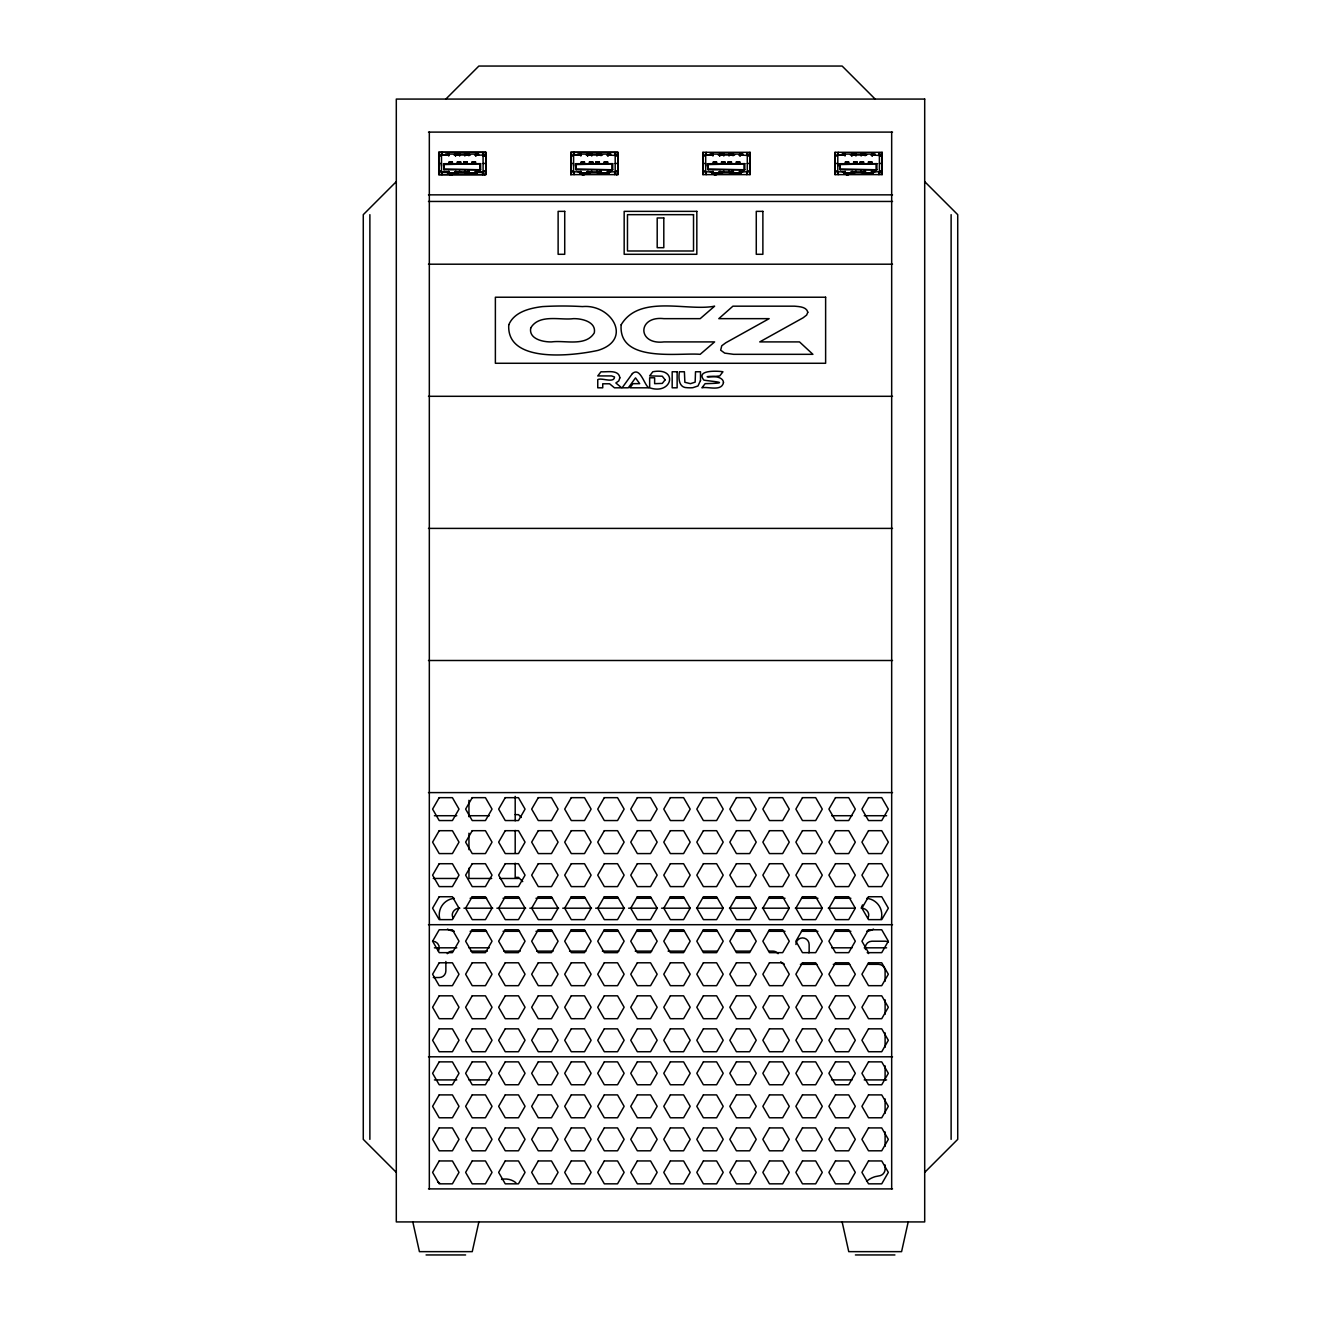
<?xml version="1.0" encoding="UTF-8"?>
<svg xmlns="http://www.w3.org/2000/svg" width="1321" height="1321" viewBox="0 0 1321 1321"><rect width="100%" height="100%" fill="white"/><g stroke="black" fill="none" stroke-linecap="round" stroke-linejoin="round"><path stroke-width="1.5" d="M449.09 173.381C449.041 168.13 447.753 174.62 448.81 171.928C450.775 181.555 457.413 165.852 455.828 173.381L458.222 173.381M474.553 155.019L483.073 155.151L483.09 171.796L477.013 171.879L477.013 173.546L466.346 173.381C470.309 170.508 469.252 174.884 475.527 172.787C475.444 170.128 476.551 171.07 476.138 173.381L476.881 171.895M581.19 173.381C581.141 168.13 579.853 174.62 580.91 171.928C582.875 181.555 589.513 165.852 587.928 173.381L590.322 173.381M609.113 171.879L609.113 173.546L598.446 173.381C602.409 170.508 601.352 174.884 607.627 172.787C607.544 170.128 608.651 171.07 608.238 173.381L608.981 171.895M713.29 173.381C713.241 168.13 711.953 174.62 713.01 171.928C714.975 181.555 721.613 165.852 720.028 173.381L722.422 173.381M741.213 171.879L741.213 173.546L730.546 173.381C734.509 170.508 733.452 174.884 739.727 172.787C739.644 170.128 740.751 171.07 740.338 173.381L741.081 171.895M845.39 173.381C845.341 168.13 844.053 174.62 845.11 171.928C847.075 181.555 853.713 165.852 852.128 173.381L854.522 173.381M873.313 171.879L873.313 173.546L862.646 173.381C866.609 170.508 865.552 174.884 871.827 172.787C871.744 170.128 872.851 171.07 872.438 173.381L873.181 171.895M475.61 173.365L475.874 171.713L476.138 173.381M607.71 173.365L607.974 171.713L608.238 173.381M739.81 173.365L740.074 171.713L740.338 173.381M871.91 173.365L872.174 171.713L872.438 173.381M459.939 154.144L459.625 156.027L459.345 153.566L459.13 155.052L455.547 155.218L455.332 154.045M592.039 154.144L591.725 156.027L591.445 153.566L591.23 155.052L587.647 155.218L587.432 154.045M724.139 154.144L723.825 156.027L723.545 153.566L723.33 155.052L719.747 155.218L719.532 154.045M856.239 154.144L855.925 156.027L855.645 153.566L855.43 155.052L851.847 155.218L851.632 154.045M449.041 154.161L448.727 156.027L448.48 154.045M469.335 154.144C469.434 157.876 468.063 153.599 465.388 155.052L465.223 153.566M581.141 154.161L580.827 156.027L580.58 154.045M601.435 154.144C601.534 157.942 600.18 153.352 597.488 155.052L597.323 153.566M713.241 154.161L712.927 156.027L712.68 154.045M733.535 154.144C733.634 157.876 732.263 153.599 729.588 155.052L729.423 153.566M845.341 154.161L845.027 156.027L844.78 154.045M865.635 154.144C865.734 157.876 864.363 153.599 861.688 155.052L861.523 153.566M459.807 154.045L459.543 155.168L459.378 154.045M591.907 154.045L591.643 155.168L591.478 154.045M724.007 154.045L723.743 155.168L723.578 154.045M856.107 154.045L855.843 155.168L855.678 154.045M448.925 154.045L448.694 155.218L446.036 155.069L446.036 153.583M455.778 154.045L455.646 155.911M469.219 154.045L468.988 155.218L468.757 154.045M476.072 154.045L475.841 155.218L475.61 154.045M581.025 154.045L580.794 155.218L578.136 155.069L578.136 153.583M587.878 154.045L587.746 155.911M601.319 154.045L601.088 155.218L600.857 154.045M608.172 154.045L608.04 155.911M713.125 154.045L712.894 155.218L710.236 155.069L710.236 153.583M719.978 154.045L719.846 155.911M733.419 154.045L733.188 155.218L732.957 154.045M740.272 154.045L740.14 155.911M845.225 154.045L844.994 155.218L842.336 155.069L842.336 153.583M852.078 154.045L851.946 155.911M865.519 154.045L865.288 155.218L865.057 154.045M872.372 154.045L872.24 155.911M465.058 154.045L464.81 155.218L464.579 154.045M597.158 154.045L596.91 155.218L596.679 154.045M729.258 154.045L729.01 155.218L728.779 154.045M861.358 154.045L861.11 155.218L860.879 154.045M464.546 172.275L464.876 170.921L465.042 172.49M596.646 172.275L596.976 170.921L597.142 172.49M728.746 172.275L729.076 170.921L729.242 172.49M860.846 172.275L861.176 170.921L861.342 172.49M464.662 172.49L469.104 170.921L469.401 173.381M596.762 172.49L601.204 170.921L601.501 173.381M728.862 172.49L733.304 170.921L733.601 173.381M860.962 172.49L865.404 170.921L865.701 173.381M608.155 155.416L608.964 153.566M740.255 155.416L741.064 153.566M872.355 155.416L873.164 153.566M465.091 153.566L464.843 156.01L464.447 154.144M597.191 153.566L596.943 156.01L596.547 154.144M729.291 153.566L729.043 156.01L728.647 154.144M861.391 153.566L861.143 156.01L860.747 154.144M478.863 1221.925L472.258 1251.648L419.418 1251.648L412.812 1221.925M908.188 1221.925L901.583 1251.648L848.743 1251.648L842.138 1221.925M475.94 155.911L476.864 153.566M862.53 904.885L861.16 908.188C866.147 907.808 870.886 913.571 867.748 918.095M608.04 155.019L607.71 154.045M740.14 155.019L739.81 154.045M872.24 155.019L871.91 154.045M432.594 941.213L439.199 929.769L452.409 929.769L459.014 941.213L452.409 952.656L439.199 952.656L432.594 941.213A6.605 6.605 0 0 1 438.39 951.12M723.214 908.188L716.609 919.631L703.399 919.631L696.794 908.188L703.399 896.744L716.609 896.744L723.214 908.188L696.514 908.188M756.239 908.188L749.634 919.631L736.424 919.631L729.819 908.188L736.424 896.744L749.634 896.744L756.239 908.188L729.44 908.188M445.838 99.075L478.863 66.05L842.138 66.05L875.163 99.075M396.3 181.638L363.275 214.663L363.275 1139.363L396.3 1172.388M443.955 169.782L443.955 163.705L443.955 169.798L480.613 169.782L480.613 163.688L443.955 163.705M444.781 164.531L480.613 163.688M576.055 169.782L576.055 163.705L576.055 169.798L612.713 169.782L612.713 163.688L576.055 163.705M576.881 164.531L612.713 163.688M708.155 169.782L708.155 163.705L708.155 169.798L744.813 169.782L744.813 163.688L708.155 163.705M708.981 164.531L744.813 163.688M840.255 169.782L840.255 163.705L840.255 169.798L876.913 169.782L876.913 163.688L840.255 163.705M841.081 164.531L876.913 163.688M924.7 1172.388L957.725 1139.363L957.725 214.663L924.7 181.638M878.894 173.365C883.336 172.44 877.161 169.93 881.834 171.185M606.653 155.019L615.19 155.416L615.19 171.796L606.851 171.895M738.753 155.019L747.29 155.416L747.29 171.796L738.951 171.895M870.853 155.019L879.39 155.416L879.39 171.796L871.051 171.895M459.84 908.188C454.853 907.808 450.114 913.571 453.252 918.095M456.571 155.052L456.571 153.566L456.571 155.052L458.222 155.052L458.222 153.566L458.222 155.052M588.671 155.052L588.671 153.566L588.671 155.052L590.322 155.052L590.322 153.566L590.322 155.052M720.771 155.052L720.771 153.566L720.771 155.052L722.422 155.052L722.422 153.566L722.422 155.052M852.871 155.052L852.871 153.566L852.871 155.052L854.522 155.052L854.522 153.566L854.522 155.052M446.036 171.895L448.446 171.895M578.136 171.895L580.546 171.895M710.236 171.895L712.646 171.895M842.336 171.895L844.746 171.895M465.091 155.052L467.981 155.052L467.981 153.566M597.191 155.052L600.081 155.052L600.081 153.566M729.291 155.052L732.181 155.052L732.181 153.566M861.391 155.052L864.281 155.052L864.281 153.566M446.036 155.069L447.687 155.052M578.136 155.069L579.787 155.052M710.236 155.069L711.887 155.052M842.336 155.069L843.987 155.052M615.421 155.729L617.931 155.729M747.521 155.729L750.031 155.729M483.09 163.457L485.831 163.457M615.19 163.457L617.931 163.457M747.29 163.457L750.031 163.457M879.39 163.457L882.131 163.457M483.337 171.185L485.831 171.185M484.757 171.185L482.594 173.365M615.437 171.185L617.931 171.185M616.857 171.185L614.694 173.365M747.537 171.185L750.031 171.185M748.957 171.185L746.794 173.365M428.483 132.1L892.517 132.1M702.937 152.311L750.031 152.311L750.031 174.62L702.954 174.636L702.937 152.311L702.937 174.62M835.037 152.311L882.131 152.311L882.131 174.62L835.054 174.636L835.037 152.311L835.037 174.62M447.555 154.095L477.013 154.095M579.655 154.095L609.113 154.095M711.755 154.095L741.213 154.095M843.855 154.095L873.313 154.095M447.968 155.036L441.495 155.168L441.495 171.813L448.826 171.912M454.11 155.019L470.458 155.019M580.068 155.036L573.595 155.168L573.595 171.813L580.926 171.912M586.21 155.019L602.558 155.019M862.514 155.052L862.514 153.566M466.214 155.052L466.214 153.566M598.314 155.052L598.314 153.566M712.168 155.036L705.695 155.168L705.695 171.813L713.026 171.912M718.31 155.019L734.658 155.019M844.268 155.036L837.795 155.168L837.795 171.813L845.126 171.912M850.41 155.019L866.758 155.019M484.047 155.729L483.09 155.729L485.831 155.729M438.737 155.746L441.247 155.746M570.837 155.746L573.347 155.746M702.937 155.746L705.447 155.746M835.037 155.746L837.547 155.746M882.131 155.729L879.39 155.729L880.347 155.729M460.633 161.922L457.33 161.922L457.33 163.705M463.935 161.922L467.238 161.922M472.191 161.922L475.494 161.922M592.733 161.922L589.43 161.922L589.43 163.705M596.035 161.922L599.338 161.922M604.291 161.922L607.594 161.922M724.833 161.922L721.53 161.922L721.53 163.705M728.135 161.922L731.438 161.922M736.391 161.922L739.694 161.922M856.933 161.922L853.63 161.922L853.63 163.705M860.235 161.922L863.538 161.922M868.491 161.922L871.794 161.922M449.074 162.268L452.376 162.268M457.33 162.268L460.633 162.268M463.935 162.268L467.238 162.268M472.191 162.268L475.494 162.268M581.174 162.268L584.476 162.268M589.43 162.268L592.733 162.268M596.035 162.268L599.338 162.268M604.291 162.268L607.594 162.268M713.274 162.268L716.576 162.268M721.53 162.268L724.833 162.268M728.135 162.268L731.438 162.268M736.391 162.268L739.694 162.268M845.374 162.268L848.676 162.268M853.63 162.268L856.933 162.268M860.235 162.268L863.538 162.268M868.491 162.268L871.794 162.268M438.737 163.474L441.478 163.474L441.478 166.066M570.837 163.474L573.578 163.474L573.578 166.05M702.937 163.474L705.678 163.474L705.678 166.05M835.037 163.474L837.778 163.474L837.778 166.05M444.781 168.956L480.613 169.765M576.881 168.956L612.713 169.765M708.981 168.956L744.813 169.765M841.081 168.956L876.913 169.765M438.737 171.202L441.247 171.202M570.837 171.202L573.347 171.202M702.937 171.202L705.447 171.202M835.037 171.202L837.547 171.202M458.222 171.895L466.23 171.895M454.804 171.895L460.798 171.895M464.777 171.895L468.773 171.895L468.757 173.381M474.751 171.895L482.726 171.895M586.904 171.895L600.873 171.895L600.857 173.381M719.004 171.895L732.973 171.895L732.957 173.381M851.104 171.895L865.073 171.895L865.057 173.381M447.571 172.836L477.013 172.836M579.671 172.836L609.113 172.836M711.771 172.836L741.213 172.836M843.871 172.836L873.313 172.836M441.974 173.381L439.81 171.202M574.074 173.381L571.91 171.202M706.174 173.381L704.01 171.202M838.274 173.381L836.11 171.202M459.956 172.275C459.857 169.154 458.8 173.678 456.571 171.895L456.571 173.563L447.571 173.563L447.571 171.895L441.841 171.895L441.974 174.636M592.056 172.275C591.957 169.154 590.9 173.678 588.671 171.895L588.671 173.563L579.671 173.563L579.671 171.895M724.156 172.275C724.057 169.154 723 173.678 720.771 171.895L720.771 173.563L711.771 173.563L711.771 171.895M856.256 172.275C856.157 169.154 855.1 173.678 852.871 171.895L852.871 173.563L843.871 173.563L843.871 171.895M570.854 174.636L617.931 174.62L617.931 152.311L570.837 152.311L570.837 174.62L570.837 152.311L617.931 152.311L617.931 174.62M428.483 194.848L892.517 194.848M428.483 201.453L892.517 201.453M428.483 264.2L892.517 264.2M428.483 396.3L892.517 396.3M428.483 528.4L892.517 528.4M428.483 660.5L892.517 660.5M428.483 792.6L892.517 792.6M515.19 814.628L518.493 814.628L521.316 817.451M434.411 815.718L456.769 815.718M468.955 815.718L489.282 815.718M831.718 815.718L852.045 815.718M864.231 815.718L886.589 815.718M433.288 878.465L457.066 878.465M491.66 878.465L468.955 878.465L468.955 868.178M499.916 878.465L518.493 878.465M470.144 898.28L486.607 898.28M503.07 898.28L519.533 898.28M535.996 898.28L552.459 898.28M570.986 898.28L585.385 898.28M603.912 898.28L618.311 898.28M636.838 898.28L651.236 898.28M669.764 898.28L684.162 898.28M702.689 898.28L717.088 898.28M735.615 898.28L750.014 898.28M768.541 898.28L785.004 898.28M801.467 898.28L817.93 898.28M834.393 898.28L850.856 898.28M463.952 908.188L492.766 908.188M496.878 908.188L525.692 908.188M529.82 908.188L558.634 908.188M562.746 908.188L591.56 908.188M595.672 908.188L624.486 908.188M628.598 908.188L657.412 908.188M661.524 908.188L690.338 908.188M762.366 908.188L789.132 908.188M795.308 908.188L822.058 908.188M828.234 908.188L854.984 908.188M428.483 924.7L892.517 924.7M470.144 931.305L486.607 931.305M503.07 931.305L519.533 931.305M535.996 931.305L552.459 931.305M570.986 931.305L585.385 931.305M603.912 931.305L618.311 931.305M636.838 931.305L651.236 931.305M669.764 931.305L684.162 931.305M702.689 931.305L717.088 931.305M735.615 931.305L750.014 931.305M768.541 931.305L785.004 931.305M801.467 931.305L817.93 931.305M834.393 931.305L850.856 931.305M434.411 947.818L456.769 947.818M468.955 947.818L489.282 947.818M831.718 947.818L852.045 947.818M864.231 947.818L886.589 947.818M470.953 951.12L487.383 951.12M503.813 951.12L520.243 951.12M536.673 951.12L553.103 951.12M569.533 951.12L585.946 951.12M602.376 951.12L618.806 951.12M635.236 951.12L651.666 951.12M668.096 951.12L684.526 951.12M703.003 951.12L717.369 951.12M735.863 951.12L750.229 951.12M768.706 951.12L772.818 951.12A6.605 6.605 0 0 1 778.069 953.696M800.41 964.33L816.857 964.33M833.287 964.33L849.733 964.33M868.227 964.33L878.498 964.33A6.605 6.605 0 0 1 885.103 970.935L885.103 981.255M433.321 977.54L439.266 977.54A6.605 6.605 0 0 0 445.871 970.935L445.871 961.506M428.483 1056.8L892.517 1056.8M434.411 1079.918L456.769 1079.918M468.955 1079.918L489.282 1079.918M831.718 1079.918L852.045 1079.918M864.231 1079.918L886.589 1079.918M428.483 1188.9L892.517 1188.9M426.072 1254.95L465.603 1254.95M855.397 1254.95L894.928 1254.95M836.11 155.746L838.274 153.385M704.01 155.746L706.174 153.385M439.81 155.746L441.974 153.385M571.91 155.746L574.074 153.385M852.871 173.381L853.696 173.381M720.771 173.381L721.596 173.381M588.671 173.381L589.496 173.381M456.571 173.381L457.396 173.381M851.467 173.381L851.863 171.73L852.871 171.895M872.438 171.895L874.832 171.895M719.367 173.381L719.763 171.73L720.771 171.895M740.338 171.895L742.732 171.895M608.238 171.895L610.632 171.895M587.267 173.381L587.663 171.73L588.671 171.895M476.138 171.895L478.532 171.895M455.167 173.381L455.563 171.73L456.571 171.895M879.026 152.592L879.291 155.052M746.926 152.592L747.191 155.052M614.826 152.592L615.091 155.052M482.726 152.592L482.991 155.052M837.943 155.003L843.855 155.052L843.987 153.566M705.843 155.003L711.755 155.052L711.887 153.566M573.743 155.003L579.655 155.052L579.787 153.566M441.643 155.003L447.555 155.052L447.687 153.566M522.736 881.619L518.493 877.375L515.19 877.375L515.19 863.207M614.744 171.664L616.626 174.933M482.644 171.664L484.526 174.933M872.058 156.01L871.794 154.161M851.764 156.01L851.5 154.161M739.958 156.01L739.694 154.161M719.664 156.01L719.4 154.161M607.858 156.01L607.594 154.161M587.564 156.01L587.3 154.161M475.758 156.01L475.494 154.161M455.464 156.01L455.2 154.161M851.962 171.928L852.128 173.381M719.862 171.928L720.028 173.381M587.762 171.928L587.928 173.381M455.662 171.928L455.828 173.381M864.165 155.052L864.132 154.095M732.065 155.052L732.032 154.095M599.965 155.052L599.932 154.095M467.865 155.052L467.832 154.095M880.876 155.746C881.569 154.078 878.052 152.262 879.026 155.036M878.894 171.879L878.894 174.62M876.087 164.514L876.087 168.939M874.832 153.566L874.832 155.052L873.313 155.036L873.313 153.55M871.794 161.922L871.794 163.705M868.491 161.922L868.491 163.705M864.182 173.563L864.297 171.895L864.182 172.836M863.538 161.938L863.538 163.705M860.235 161.938L860.235 163.705M856.933 161.938L856.933 163.705M848.676 163.705L848.676 161.938L845.374 161.922L845.374 163.705M838.274 154.821L838.274 152.311M838.274 171.895L838.274 174.636M748.776 155.746C749.469 154.078 745.952 152.262 746.926 155.036M746.794 171.879L746.794 174.62M743.987 164.514L743.987 168.939M742.732 153.566L742.732 155.052L741.213 155.036L741.213 153.55M739.694 161.922L739.694 163.705M736.391 161.922L736.391 163.705M732.082 173.563L732.197 171.895L732.082 172.836M731.438 161.938L731.438 163.705M730.414 153.566L730.546 155.052M728.135 161.938L728.135 163.705M724.833 161.938L724.833 163.705M716.576 163.705L716.576 161.938L713.274 161.922L713.274 163.705M706.174 154.821L706.174 152.311M706.174 171.895L706.174 174.636M616.676 155.746C617.369 154.078 613.852 152.262 614.826 155.036M614.694 171.879L614.694 174.62M611.887 164.514L611.887 168.939M610.632 153.566L610.632 155.052L609.113 155.036L609.113 153.55M607.594 161.922L607.594 163.705M604.291 161.922L604.291 163.705M599.982 173.563L600.097 171.895L599.982 172.836M599.338 161.938L599.338 163.705M596.035 161.938L596.035 163.705M592.733 161.938L592.733 163.705M584.476 163.705L584.476 161.938L581.174 161.922L581.174 163.705M574.074 154.821L574.074 152.311M574.074 171.895L574.074 174.636M484.576 155.746C485.269 154.078 481.752 152.262 482.726 155.036M482.594 171.879L482.594 174.62M479.787 164.514L479.787 168.939M478.532 153.566L478.532 155.052L477.013 155.036L477.013 153.55M475.494 161.922L475.494 163.705M472.191 161.922L472.191 163.705M467.882 173.563L467.997 171.895L467.882 172.836M467.238 161.938L467.238 163.705M463.935 161.938L463.935 163.705M460.633 161.938L460.633 163.705M452.376 163.705L452.376 161.938L449.074 161.922L449.074 163.705M441.974 154.821L441.974 152.311M951.12 214.663L951.12 1139.363M891.675 132.1L891.675 1188.9M885.103 999.832L885.103 1014.28M885.103 1032.857L885.103 1047.305M885.103 1065.882L885.103 1080.33M885.103 1098.907L885.103 1113.355M885.103 1131.932L885.103 1146.38M885.103 1164.957L885.103 1169.085A6.836 6.836 0 0 1 880.232 1175.64L875.262 1176.631A23.316 23.316 0 0 0 866.609 1181.321M882.131 152.311L882.131 174.62M750.031 152.311L750.031 174.62M515.19 796.398L515.19 820.836M515.19 830.414L515.19 853.085M468.955 800.295L468.955 816.741M468.955 833.204L468.955 849.667M429.325 132.1L429.325 1188.9M369.88 214.663L369.88 1139.363M868.591 953.531A6.605 6.605 0 0 1 867.22 952.491M865.519 949.535A6.605 6.605 0 0 1 871.893 941.213L885.103 941.213A6.605 6.605 0 0 1 888.406 942.104M447.241 953.696A6.605 6.605 0 0 1 452.476 951.12M784.327 964.099A6.605 6.605 0 0 1 780.794 961.754M795.936 944.515A6.605 6.605 0 0 1 802.541 937.91A6.605 6.605 0 0 1 809.146 944.515L809.146 951.12A6.605 6.605 0 0 1 808.931 952.837M501.551 1179.422A16.925 16.925 0 0 1 515.884 1182.708M437.614 1181.816A23.349 23.349 0 0 1 439.711 1183.17M873.511 929.092A16.513 16.513 0 0 1 866.692 931.239M866.692 898.346A16.513 16.513 0 0 1 881.206 919.069M454.308 931.239A16.513 16.513 0 0 1 447.489 929.092M439.794 919.069A16.513 16.513 0 0 1 454.308 898.346M619.846 377.823L618.789 380.877L615.867 382.974L621.663 387.813L614.447 387.813L609.592 383.784L602.739 383.784L602.739 387.813L597.753 387.813L597.753 379.622C601.253 377.311 614.215 383.651 614.529 376.98L611.59 375.924L597.753 375.924L601.005 371.762C606.455 372.34 618.855 369.137 619.846 377.823M700.493 380.514L698 385.98L692.831 387.697A34.94 34.94 0 0 1 687.102 387.697C678.631 387.846 678.334 377.839 679.44 371.762L684.394 371.762L684.872 382.297L690.487 383.668L695.16 382.132L695.507 371.762L700.493 371.762L700.493 380.514M665.124 379.837L662.283 383.404L654.638 383.668L654.638 377.789L649.651 377.789L649.651 387.813C672.554 395.375 678.499 366.891 652.805 371.762L649.651 375.924L662.267 376.204L665.124 379.837M723.479 382.562C721.613 391.858 707.693 386.244 701.913 387.813L705.117 383.668C733.716 382.941 712.118 381.521 703.878 380.118C694.962 369.17 719.962 371.151 722.967 371.762L719.747 375.924C689.727 379.358 722.785 371.564 723.479 382.562M508.767 324.801C506.207 364.233 574.635 355.547 597.967 350.395C633.535 339.596 611.194 303.797 582.495 306.588A344.814 344.814 0 0 0 542.518 306.588C529.886 308.14 514.232 311.839 508.767 324.801M621.151 324.801C618.162 363.325 679.027 352.459 700.18 354.325L714.611 341.908L663.951 341.908C637.102 345.161 637.234 315.554 663.951 318.658L700.196 318.658L714.611 306.175C687.3 311.607 639.48 293.906 621.151 324.801M530.728 327.955C528.549 339.101 543.377 342.139 551.65 341.908C564.661 340.009 585.748 346.961 594.301 332.859C596.448 321.763 581.719 318.427 573.364 318.658C560.335 320.442 539.15 313.655 530.728 327.955M807.808 312.251L806.636 315.075L803.102 317.8L759.74 341.908L799.502 341.908L812.91 354.325L733.617 354.325L724.701 353.12L720.672 350.164L721.745 345.788L725.807 342.766L769.152 318.658L718.806 318.658L732.924 306.175L794.383 306.175C798.924 306.588 806.619 306.72 807.808 312.251M439.199 797.669L432.594 809.113L439.199 820.556L452.409 820.556L459.014 809.113L452.409 797.669L439.199 797.669M439.199 830.694L432.594 842.138L439.199 853.581L452.409 853.581L459.014 842.138L452.409 830.694L439.199 830.694M472.224 797.669L465.619 809.113L472.224 820.556L485.434 820.556L492.039 809.113L485.434 797.669L472.224 797.669M439.199 863.719L432.594 875.163L439.199 886.606L452.409 886.606L459.014 875.163L452.409 863.719L439.199 863.719M472.224 830.694L465.619 842.138L472.224 853.581L485.434 853.581L492.039 842.138L485.434 830.694L472.224 830.694M439.199 896.744L432.594 908.188L439.199 919.631L452.409 919.631L459.014 908.188L452.409 896.744L439.199 896.744M505.249 797.669L498.644 809.113L505.249 820.556L518.459 820.556L525.064 809.113L518.459 797.669L505.249 797.669M472.224 863.719L465.619 875.163L472.224 886.606L485.434 886.606L492.039 875.163L485.434 863.719L472.224 863.719M505.249 830.694L498.644 842.138L505.249 853.581L518.459 853.581L525.064 842.138L518.459 830.694L505.249 830.694M472.224 896.744L465.619 908.188L472.224 919.631L485.434 919.631L492.039 908.188L485.434 896.744L472.224 896.744M439.199 962.794L432.594 974.238L439.199 985.681L452.409 985.681L459.014 974.238L452.409 962.794L439.199 962.794M538.274 797.669L531.669 809.113L538.274 820.556L551.484 820.556L558.089 809.113L551.484 797.669L538.274 797.669M505.249 863.719L498.644 875.163L505.249 886.606L518.459 886.606L525.064 875.163L518.459 863.719L505.249 863.719M472.224 929.769L465.619 941.213L472.224 952.656L485.434 952.656L492.039 941.213L485.434 929.769L472.224 929.769M439.199 995.819L432.594 1007.263L439.199 1018.706L452.409 1018.706L459.014 1007.263L452.409 995.819L439.199 995.819M538.274 830.694L531.669 842.138L538.274 853.581L551.484 853.581L558.089 842.138L551.484 830.694L538.274 830.694M505.249 896.744L498.644 908.188L505.249 919.631L518.459 919.631L525.064 908.188L518.459 896.744L505.249 896.744M472.224 962.794L465.619 974.238L472.224 985.681L485.434 985.681L492.039 974.238L485.434 962.794L472.224 962.794M571.299 797.669L564.694 809.113L571.299 820.556L584.509 820.556L591.114 809.113L584.509 797.669L571.299 797.669M439.199 1028.844L432.594 1040.288L439.199 1051.731L452.409 1051.731L459.014 1040.288L452.409 1028.844L439.199 1028.844M538.274 863.719L531.669 875.163L538.274 886.606L551.484 886.606L558.089 875.163L551.484 863.719L538.274 863.719M505.249 929.769L498.644 941.213L505.249 952.656L518.459 952.656L525.064 941.213L518.459 929.769L505.249 929.769M472.224 995.819L465.619 1007.263L472.224 1018.706L485.434 1018.706L492.039 1007.263L485.434 995.819L472.224 995.819M571.299 830.694L564.694 842.138L571.299 853.581L584.509 853.581L591.114 842.138L584.509 830.694L571.299 830.694M439.199 1061.869L432.594 1073.312L439.199 1084.756L452.409 1084.756L459.014 1073.312L452.409 1061.869L439.199 1061.869M538.274 896.744L531.669 908.188L538.274 919.631L551.484 919.631L558.089 908.188L551.484 896.744L538.274 896.744M505.249 962.794L498.644 974.238L505.249 985.681L518.459 985.681L525.064 974.238L518.459 962.794L505.249 962.794M604.324 797.669L597.719 809.113L604.324 820.556L617.534 820.556L624.139 809.113L617.534 797.669L604.324 797.669M472.224 1028.844L465.619 1040.288L472.224 1051.731L485.434 1051.731L492.039 1040.288L485.434 1028.844L472.224 1028.844M571.299 863.719L564.694 875.163L571.299 886.606L584.509 886.606L591.114 875.163L584.509 863.719L571.299 863.719M439.199 1094.894L432.594 1106.338L439.199 1117.781L452.409 1117.781L459.014 1106.338L452.409 1094.894L439.199 1094.894M538.274 929.769L531.669 941.213L538.274 952.656L551.484 952.656L558.089 941.213L551.484 929.769L538.274 929.769M505.249 995.819L498.644 1007.263L505.249 1018.706L518.459 1018.706L525.064 1007.263L518.459 995.819L505.249 995.819M604.324 830.694L597.719 842.138L604.324 853.581L617.534 853.581L624.139 842.138L617.534 830.694L604.324 830.694M472.224 1061.869L465.619 1073.312L472.224 1084.756L485.434 1084.756L492.039 1073.312L485.434 1061.869L472.224 1061.869M571.299 896.744L564.694 908.188L571.299 919.631L584.509 919.631L591.114 908.188L584.509 896.744L571.299 896.744M439.199 1127.919L432.594 1139.363L439.199 1150.806L452.409 1150.806L459.014 1139.363L452.409 1127.919L439.199 1127.919M538.274 962.794L531.669 974.238L538.274 985.681L551.484 985.681L558.089 974.238L551.484 962.794L538.274 962.794M637.349 797.669L630.744 809.113L637.349 820.556L650.559 820.556L657.164 809.113L650.559 797.669L637.349 797.669M505.249 1028.844L498.644 1040.288L505.249 1051.731L518.459 1051.731L525.064 1040.288L518.459 1028.844L505.249 1028.844M604.324 863.719L597.719 875.163L604.324 886.606L617.534 886.606L624.139 875.163L617.534 863.719L604.324 863.719M472.224 1094.894L465.619 1106.338L472.224 1117.781L485.434 1117.781L492.039 1106.338L485.434 1094.894L472.224 1094.894M571.299 929.769L564.694 941.213L571.299 952.656L584.509 952.656L591.114 941.213L584.509 929.769L571.299 929.769M439.199 1160.944L432.594 1172.388L439.199 1183.831L452.409 1183.831L459.014 1172.388L452.409 1160.944L439.199 1160.944M538.274 995.819L531.669 1007.263L538.274 1018.706L551.484 1018.706L558.089 1007.263L551.484 995.819L538.274 995.819M637.349 830.694L630.744 842.138L637.349 853.581L650.559 853.581L657.164 842.138L650.559 830.694L637.349 830.694M505.249 1061.869L498.644 1073.312L505.249 1084.756L518.459 1084.756L525.064 1073.312L518.459 1061.869L505.249 1061.869M604.324 896.744L597.719 908.188L604.324 919.631L617.534 919.631L624.139 908.188L617.534 896.744L604.324 896.744M472.224 1127.919L465.619 1139.363L472.224 1150.806L485.434 1150.806L492.039 1139.363L485.434 1127.919L472.224 1127.919M571.299 962.794L564.694 974.238L571.299 985.681L584.509 985.681L591.114 974.238L584.509 962.794L571.299 962.794M670.374 797.669L663.769 809.113L670.374 820.556L683.584 820.556L690.189 809.113L683.584 797.669L670.374 797.669M538.274 1028.844L531.669 1040.288L538.274 1051.731L551.484 1051.731L558.089 1040.288L551.484 1028.844L538.274 1028.844M637.349 863.719L630.744 875.163L637.349 886.606L650.559 886.606L657.164 875.163L650.559 863.719L637.349 863.719M505.249 1094.894L498.644 1106.338L505.249 1117.781L518.459 1117.781L525.064 1106.338L518.459 1094.894L505.249 1094.894M604.324 929.769L597.719 941.213L604.324 952.656L617.534 952.656L624.139 941.213L617.534 929.769L604.324 929.769M472.224 1160.944L465.619 1172.388L472.224 1183.831L485.434 1183.831L492.039 1172.388L485.434 1160.944L472.224 1160.944M571.299 995.819L564.694 1007.263L571.299 1018.706L584.509 1018.706L591.114 1007.263L584.509 995.819L571.299 995.819M670.374 830.694L663.769 842.138L670.374 853.581L683.584 853.581L690.189 842.138L683.584 830.694L670.374 830.694M538.274 1061.869L531.669 1073.312L538.274 1084.756L551.484 1084.756L558.089 1073.312L551.484 1061.869L538.274 1061.869M637.349 896.744L630.744 908.188L637.349 919.631L650.559 919.631L657.164 908.188L650.559 896.744L637.349 896.744M505.249 1127.919L498.644 1139.363L505.249 1150.806L518.459 1150.806L525.064 1139.363L518.459 1127.919L505.249 1127.919M604.324 962.794L597.719 974.238L604.324 985.681L617.534 985.681L624.139 974.238L617.534 962.794L604.324 962.794M703.399 797.669L696.794 809.113L703.399 820.556L716.609 820.556L723.214 809.113L716.609 797.669L703.399 797.669M571.299 1028.844L564.694 1040.288L571.299 1051.731L584.509 1051.731L591.114 1040.288L584.509 1028.844L571.299 1028.844M670.374 863.719L663.769 875.163L670.374 886.606L683.584 886.606L690.189 875.163L683.584 863.719L670.374 863.719M538.274 1094.894L531.669 1106.338L538.274 1117.781L551.484 1117.781L558.089 1106.338L551.484 1094.894L538.274 1094.894M637.349 929.769L630.744 941.213L637.349 952.656L650.559 952.656L657.164 941.213L650.559 929.769L637.349 929.769M505.249 1160.944L498.644 1172.388L505.249 1183.831L518.459 1183.831L525.064 1172.388L518.459 1160.944L505.249 1160.944M604.324 995.819L597.719 1007.263L604.324 1018.706L617.534 1018.706L624.139 1007.263L617.534 995.819L604.324 995.819M703.399 830.694L696.794 842.138L703.399 853.581L716.609 853.581L723.214 842.138L716.609 830.694L703.399 830.694M571.299 1061.869L564.694 1073.312L571.299 1084.756L584.509 1084.756L591.114 1073.312L584.509 1061.869L571.299 1061.869M670.374 896.744L663.769 908.188L670.374 919.631L683.584 919.631L690.189 908.188L683.584 896.744L670.374 896.744M538.274 1127.919L531.669 1139.363L538.274 1150.806L551.484 1150.806L558.089 1139.363L551.484 1127.919L538.274 1127.919M637.349 962.794L630.744 974.238L637.349 985.681L650.559 985.681L657.164 974.238L650.559 962.794L637.349 962.794M736.424 797.669L729.819 809.113L736.424 820.556L749.634 820.556L756.239 809.113L749.634 797.669L736.424 797.669M604.324 1028.844L597.719 1040.288L604.324 1051.731L617.534 1051.731L624.139 1040.288L617.534 1028.844L604.324 1028.844M703.399 863.719L696.794 875.163L703.399 886.606L716.609 886.606L723.214 875.163L716.609 863.719L703.399 863.719M571.299 1094.894L564.694 1106.338L571.299 1117.781L584.509 1117.781L591.114 1106.338L584.509 1094.894L571.299 1094.894M670.374 929.769L663.769 941.213L670.374 952.656L683.584 952.656L690.189 941.213L683.584 929.769L670.374 929.769M538.274 1160.944L531.669 1172.388L538.274 1183.831L551.484 1183.831L558.089 1172.388L551.484 1160.944L538.274 1160.944M637.349 995.819L630.744 1007.263L637.349 1018.706L650.559 1018.706L657.164 1007.263L650.559 995.819L637.349 995.819M736.424 830.694L729.819 842.138L736.424 853.581L749.634 853.581L756.239 842.138L749.634 830.694L736.424 830.694M604.324 1061.869L597.719 1073.312L604.324 1084.756L617.534 1084.756L624.139 1073.312L617.534 1061.869L604.324 1061.869M571.299 1127.919L564.694 1139.363L571.299 1150.806L584.509 1150.806L591.114 1139.363L584.509 1127.919L571.299 1127.919M670.374 962.794L663.769 974.238L670.374 985.681L683.584 985.681L690.189 974.238L683.584 962.794L670.374 962.794M769.449 797.669L762.844 809.113L769.449 820.556L782.659 820.556L789.264 809.113L782.659 797.669L769.449 797.669M637.349 1028.844L630.744 1040.288L637.349 1051.731L650.559 1051.731L657.164 1040.288L650.559 1028.844L637.349 1028.844M736.424 863.719L729.819 875.163L736.424 886.606L749.634 886.606L756.239 875.163L749.634 863.719L736.424 863.719M604.324 1094.894L597.719 1106.338L604.324 1117.781L617.534 1117.781L624.139 1106.338L617.534 1094.894L604.324 1094.894M703.399 929.769L696.794 941.213L703.399 952.656L716.609 952.656L723.214 941.213L716.609 929.769L703.399 929.769M571.299 1160.944L564.694 1172.388L571.299 1183.831L584.509 1183.831L591.114 1172.388L584.509 1160.944L571.299 1160.944M670.374 995.819L663.769 1007.263L670.374 1018.706L683.584 1018.706L690.189 1007.263L683.584 995.819L670.374 995.819M769.449 830.694L762.844 842.138L769.449 853.581L782.659 853.581L789.264 842.138L782.659 830.694L769.449 830.694M637.349 1061.869L630.744 1073.312L637.349 1084.756L650.559 1084.756L657.164 1073.312L650.559 1061.869L637.349 1061.869M604.324 1127.919L597.719 1139.363L604.324 1150.806L617.534 1150.806L624.139 1139.363L617.534 1127.919L604.324 1127.919M703.399 962.794L696.794 974.238L703.399 985.681L716.609 985.681L723.214 974.238L716.609 962.794L703.399 962.794M802.474 797.669L795.869 809.113L802.474 820.556L815.684 820.556L822.289 809.113L815.684 797.669L802.474 797.669M670.374 1028.844L663.769 1040.288L670.374 1051.731L683.584 1051.731L690.189 1040.288L683.584 1028.844L670.374 1028.844M769.449 863.719L762.844 875.163L769.449 886.606L782.659 886.606L789.264 875.163L782.659 863.719L769.449 863.719M637.349 1094.894L630.744 1106.338L637.349 1117.781L650.559 1117.781L657.164 1106.338L650.559 1094.894L637.349 1094.894M736.424 929.769L729.819 941.213L736.424 952.656L749.634 952.656L756.239 941.213L749.634 929.769L736.424 929.769M604.324 1160.944L597.719 1172.388L604.324 1183.831L617.534 1183.831L624.139 1172.388L617.534 1160.944L604.324 1160.944M703.399 995.819L696.794 1007.263L703.399 1018.706L716.609 1018.706L723.214 1007.263L716.609 995.819L703.399 995.819M802.474 830.694L795.869 842.138L802.474 853.581L815.684 853.581L822.289 842.138L815.684 830.694L802.474 830.694M670.374 1061.869L663.769 1073.312L670.374 1084.756L683.584 1084.756L690.189 1073.312L683.584 1061.869L670.374 1061.869M769.449 896.744L762.844 908.188L769.449 919.631L782.659 919.631L789.264 908.188L782.659 896.744L769.449 896.744M637.349 1127.919L630.744 1139.363L637.349 1150.806L650.559 1150.806L657.164 1139.363L650.559 1127.919L637.349 1127.919M736.424 962.794L729.819 974.238L736.424 985.681L749.634 985.681L756.239 974.238L749.634 962.794L736.424 962.794M835.499 797.669L828.894 809.113L835.499 820.556L848.709 820.556L855.314 809.113L848.709 797.669L835.499 797.669M703.399 1028.844L696.794 1040.288L703.399 1051.731L716.609 1051.731L723.214 1040.288L716.609 1028.844L703.399 1028.844M802.474 863.719L795.869 875.163L802.474 886.606L815.684 886.606L822.289 875.163L815.684 863.719L802.474 863.719M670.374 1094.894L663.769 1106.338L670.374 1117.781L683.584 1117.781L690.189 1106.338L683.584 1094.894L670.374 1094.894M769.449 929.769L762.844 941.213L769.449 952.656L782.659 952.656L789.264 941.213L782.659 929.769L769.449 929.769M637.349 1160.944L630.744 1172.388L637.349 1183.831L650.559 1183.831L657.164 1172.388L650.559 1160.944L637.349 1160.944M736.424 995.819L729.819 1007.263L736.424 1018.706L749.634 1018.706L756.239 1007.263L749.634 995.819L736.424 995.819M835.499 830.694L828.894 842.138L835.499 853.581L848.709 853.581L855.314 842.138L848.709 830.694L835.499 830.694M703.399 1061.869L696.794 1073.312L703.399 1084.756L716.609 1084.756L723.214 1073.312L716.609 1061.869L703.399 1061.869M802.474 896.744L795.869 908.188L802.474 919.631L815.684 919.631L822.289 908.188L815.684 896.744L802.474 896.744M670.374 1127.919L663.769 1139.363L670.374 1150.806L683.584 1150.806L690.189 1139.363L683.584 1127.919L670.374 1127.919M769.449 962.794L762.844 974.238L769.449 985.681L782.659 985.681L789.264 974.238L782.659 962.794L769.449 962.794M868.524 797.669L861.919 809.113L868.524 820.556L881.734 820.556L888.339 809.113L881.734 797.669L868.524 797.669M736.424 1028.844L729.819 1040.288L736.424 1051.731L749.634 1051.731L756.239 1040.288L749.634 1028.844L736.424 1028.844M835.499 863.719L828.894 875.163L835.499 886.606L848.709 886.606L855.314 875.163L848.709 863.719L835.499 863.719M703.399 1094.894L696.794 1106.338L703.399 1117.781L716.609 1117.781L723.214 1106.338L716.609 1094.894L703.399 1094.894M802.474 929.769L795.869 941.213L802.474 952.656L815.684 952.656L822.289 941.213L815.684 929.769L802.474 929.769M670.374 1160.944L663.769 1172.388L670.374 1183.831L683.584 1183.831L690.189 1172.388L683.584 1160.944L670.374 1160.944M769.449 995.819L762.844 1007.263L769.449 1018.706L782.659 1018.706L789.264 1007.263L782.659 995.819L769.449 995.819M868.524 830.694L861.919 842.138L868.524 853.581L881.734 853.581L888.339 842.138L881.734 830.694L868.524 830.694M736.424 1061.869L729.819 1073.312L736.424 1084.756L749.634 1084.756L756.239 1073.312L749.634 1061.869L736.424 1061.869M835.499 896.744L828.894 908.188L835.499 919.631L848.709 919.631L855.314 908.188L848.709 896.744L835.499 896.744M703.399 1127.919L696.794 1139.363L703.399 1150.806L716.609 1150.806L723.214 1139.363L716.609 1127.919L703.399 1127.919M802.474 962.794L795.869 974.238L802.474 985.681L815.684 985.681L822.289 974.238L815.684 962.794L802.474 962.794M769.449 1028.844L762.844 1040.288L769.449 1051.731L782.659 1051.731L789.264 1040.288L782.659 1028.844L769.449 1028.844M868.524 863.719L861.919 875.163L868.524 886.606L881.734 886.606L888.339 875.163L881.734 863.719L868.524 863.719M736.424 1094.894L729.819 1106.338L736.424 1117.781L749.634 1117.781L756.239 1106.338L749.634 1094.894L736.424 1094.894M835.499 929.769L828.894 941.213L835.499 952.656L848.709 952.656L855.314 941.213L848.709 929.769L835.499 929.769M703.399 1160.944L696.794 1172.388L703.399 1183.831L716.609 1183.831L723.214 1172.388L716.609 1160.944L703.399 1160.944M802.474 995.819L795.869 1007.263L802.474 1018.706L815.684 1018.706L822.289 1007.263L815.684 995.819L802.474 995.819M769.449 1061.869L762.844 1073.312L769.449 1084.756L782.659 1084.756L789.264 1073.312L782.659 1061.869L769.449 1061.869M868.524 896.744L861.919 908.188L868.524 919.631L881.734 919.631L888.339 908.188L881.734 896.744L868.524 896.744M736.424 1127.919L729.819 1139.363L736.424 1150.806L749.634 1150.806L756.239 1139.363L749.634 1127.919L736.424 1127.919M835.499 962.794L828.894 974.238L835.499 985.681L848.709 985.681L855.314 974.238L848.709 962.794L835.499 962.794M802.474 1028.844L795.869 1040.288L802.474 1051.731L815.684 1051.731L822.289 1040.288L815.684 1028.844L802.474 1028.844M769.449 1094.894L762.844 1106.338L769.449 1117.781L782.659 1117.781L789.264 1106.338L782.659 1094.894L769.449 1094.894M868.524 929.769L861.919 941.213L868.524 952.656L881.734 952.656L888.339 941.213L881.734 929.769L868.524 929.769M736.424 1160.944L729.819 1172.388L736.424 1183.831L749.634 1183.831L756.239 1172.388L749.634 1160.944L736.424 1160.944M835.499 995.819L828.894 1007.263L835.499 1018.706L848.709 1018.706L855.314 1007.263L848.709 995.819L835.499 995.819M802.474 1061.869L795.869 1073.312L802.474 1084.756L815.684 1084.756L822.289 1073.312L815.684 1061.869L802.474 1061.869M769.449 1127.919L762.844 1139.363L769.449 1150.806L782.659 1150.806L789.264 1139.363L782.659 1127.919L769.449 1127.919M868.524 962.794L861.919 974.238L868.524 985.681L881.734 985.681L888.339 974.238L881.734 962.794L868.524 962.794M835.499 1028.844L828.894 1040.288L835.499 1051.731L848.709 1051.731L855.314 1040.288L848.709 1028.844L835.499 1028.844M802.474 1094.894L795.869 1106.338L802.474 1117.781L815.684 1117.781L822.289 1106.338L815.684 1094.894L802.474 1094.894M769.449 1160.944L762.844 1172.388L769.449 1183.831L782.659 1183.831L789.264 1172.388L782.659 1160.944L769.449 1160.944M868.524 995.819L861.919 1007.263L868.524 1018.706L881.734 1018.706L888.339 1007.263L881.734 995.819L868.524 995.819M835.499 1061.869L828.894 1073.312L835.499 1084.756L848.709 1084.756L855.314 1073.312L848.709 1061.869L835.499 1061.869M802.474 1127.919L795.869 1139.363L802.474 1150.806L815.684 1150.806L822.289 1139.363L815.684 1127.919L802.474 1127.919M868.524 1028.844L861.919 1040.288L868.524 1051.731L881.734 1051.731L888.339 1040.288L881.734 1028.844L868.524 1028.844M835.499 1094.894L828.894 1106.338L835.499 1117.781L848.709 1117.781L855.314 1106.338L848.709 1094.894L835.499 1094.894M802.474 1160.944L795.869 1172.388L802.474 1183.831L815.684 1183.831L822.289 1172.388L815.684 1160.944L802.474 1160.944M868.524 1061.869L861.919 1073.312L868.524 1084.756L881.734 1084.756L888.339 1073.312L881.734 1061.869L868.524 1061.869M835.499 1127.919L828.894 1139.363L835.499 1150.806L848.709 1150.806L855.314 1139.363L848.709 1127.919L835.499 1127.919M868.524 1094.894L861.919 1106.338L868.524 1117.781L881.734 1117.781L888.339 1106.338L881.734 1094.894L868.524 1094.894M835.499 1160.944L828.894 1172.388L835.499 1183.831L848.709 1183.831L855.314 1172.388L848.709 1160.944L835.499 1160.944M868.524 1127.919L861.919 1139.363L868.524 1150.806L881.734 1150.806L888.339 1139.363L881.734 1127.919L868.524 1127.919M868.524 1160.944L861.919 1172.388L868.524 1183.831L881.734 1183.831L888.339 1172.388L881.734 1160.944L868.524 1160.944M632.412 373.546L622.125 387.813L628.301 387.813L635.517 377.889L639.678 383.651L632.99 383.651L629.985 387.813L648.826 387.813C644.252 385.088 640.289 366.594 632.412 373.546M924.7 99.075L396.3 99.075L396.3 1221.925L924.7 1221.925L924.7 99.075M485.831 152.295L438.737 152.311L438.737 174.62L485.831 174.62L485.831 152.311L438.737 152.311L438.754 174.636L485.831 174.62L485.831 152.295M564.728 211.36L558.123 211.36L558.123 254.293L564.728 254.293L564.728 211.36M696.828 211.36L624.173 211.36L624.173 254.293L696.828 254.293L696.828 211.36M762.878 211.36L756.273 211.36L756.273 254.293L762.878 254.293L762.878 211.36M693.525 214.663L627.475 214.663L627.475 250.99L693.525 250.99L693.525 214.663M663.803 217.965L657.197 217.965L657.197 247.688L663.803 247.688L663.803 217.965M825.625 297.225L495.375 297.225L495.375 363.275L825.625 363.275L825.625 297.225M677.128 371.762L672.174 371.762L672.174 387.813L677.128 387.813L677.128 371.762"/></g></svg>
